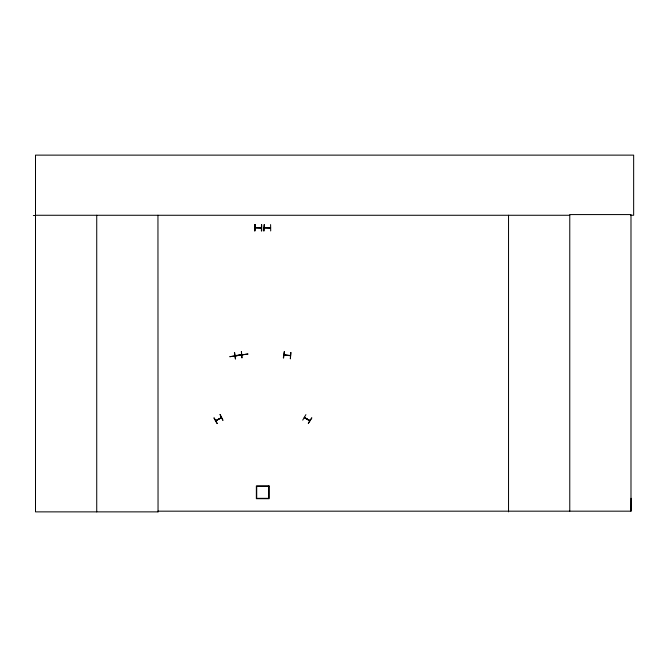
<?xml version="1.0" encoding="UTF-8"?>
<svg xmlns="http://www.w3.org/2000/svg" width="667" height="667" viewBox="0 0 667 667"><rect width="100%" height="100%" fill="white"/><g stroke="black" fill="none" stroke-linecap="round" stroke-linejoin="round"><path stroke-width="1" d="M630.532 215.266L633.65 215.266L633.65 155.128L35.501 155.128L35.501 511.872L158.046 511.872L157.962 511.172L630.99 511.172L631.082 498.274M304.36 417.542L309.78 420.594M309.947 420.435L309.463 420.118M284.109 354.961L290.412 355.761M283.342 357.929L284.209 351.617M283.6 357.962L284.442 351.642M215.783 420.485L221.402 417.725M235.851 355.753C275.371 350 202.818 360.614 241.537 355.002M255.019 227.655L261.381 227.622M264.232 227.655L270.469 227.939M302.735 420.135L305.911 414.607M304.761 417.825L304.435 417.267L309.721 420.727M308.362 423.328L311.772 417.934M311.747 417.917L308.321 423.303M240.795 354.819L241.496 354.719L235.309 355.578M240.962 355.052L241.404 354.702M255.086 227.655L261.414 227.947L255.002 227.872M264.299 227.655L270.602 227.655M284.209 354.694L290.362 355.511M221.436 417.625L215.85 420.785L221.469 417.692M217.042 423.562L213.932 418.001M235.218 355.569L235.743 355.478M234.4 352.635L235.334 358.938M33.35 215.516L35.501 215.508M35.501 215.266L569.768 215.266M270.602 224.579L270.694 230.949M264.207 227.947L270.619 227.947M261.397 230.949L261.489 224.579M304.244 417.534L309.822 420.694M305.553 418.384L308.254 419.918M214.132 417.884L217.267 423.437M234.659 352.593L235.568 358.904M630.99 511.172L630.99 214.574L569.768 214.574L569.768 511.172M508.537 215.266L508.537 511.872M261.722 224.579L261.722 230.949M254.936 224.579L254.936 230.949M157.954 215.266L158.046 511.872M96.732 215.266L96.732 511.872M290.862 352.493L290.362 358.863L290.845 352.493M220.068 414.532L222.895 420.252L220.068 414.532M241.404 351.617L241.963 357.979L241.379 351.626M255.019 224.579L254.694 230.949L255.011 224.579M264.232 224.579L263.874 230.949L264.232 224.579M269.109 485.943L256.361 485.943L256.361 498.691L269.109 498.691L269.109 485.943M268.759 486.293L256.712 486.293L256.712 498.341L268.759 498.341L268.759 486.293"/></g></svg>
